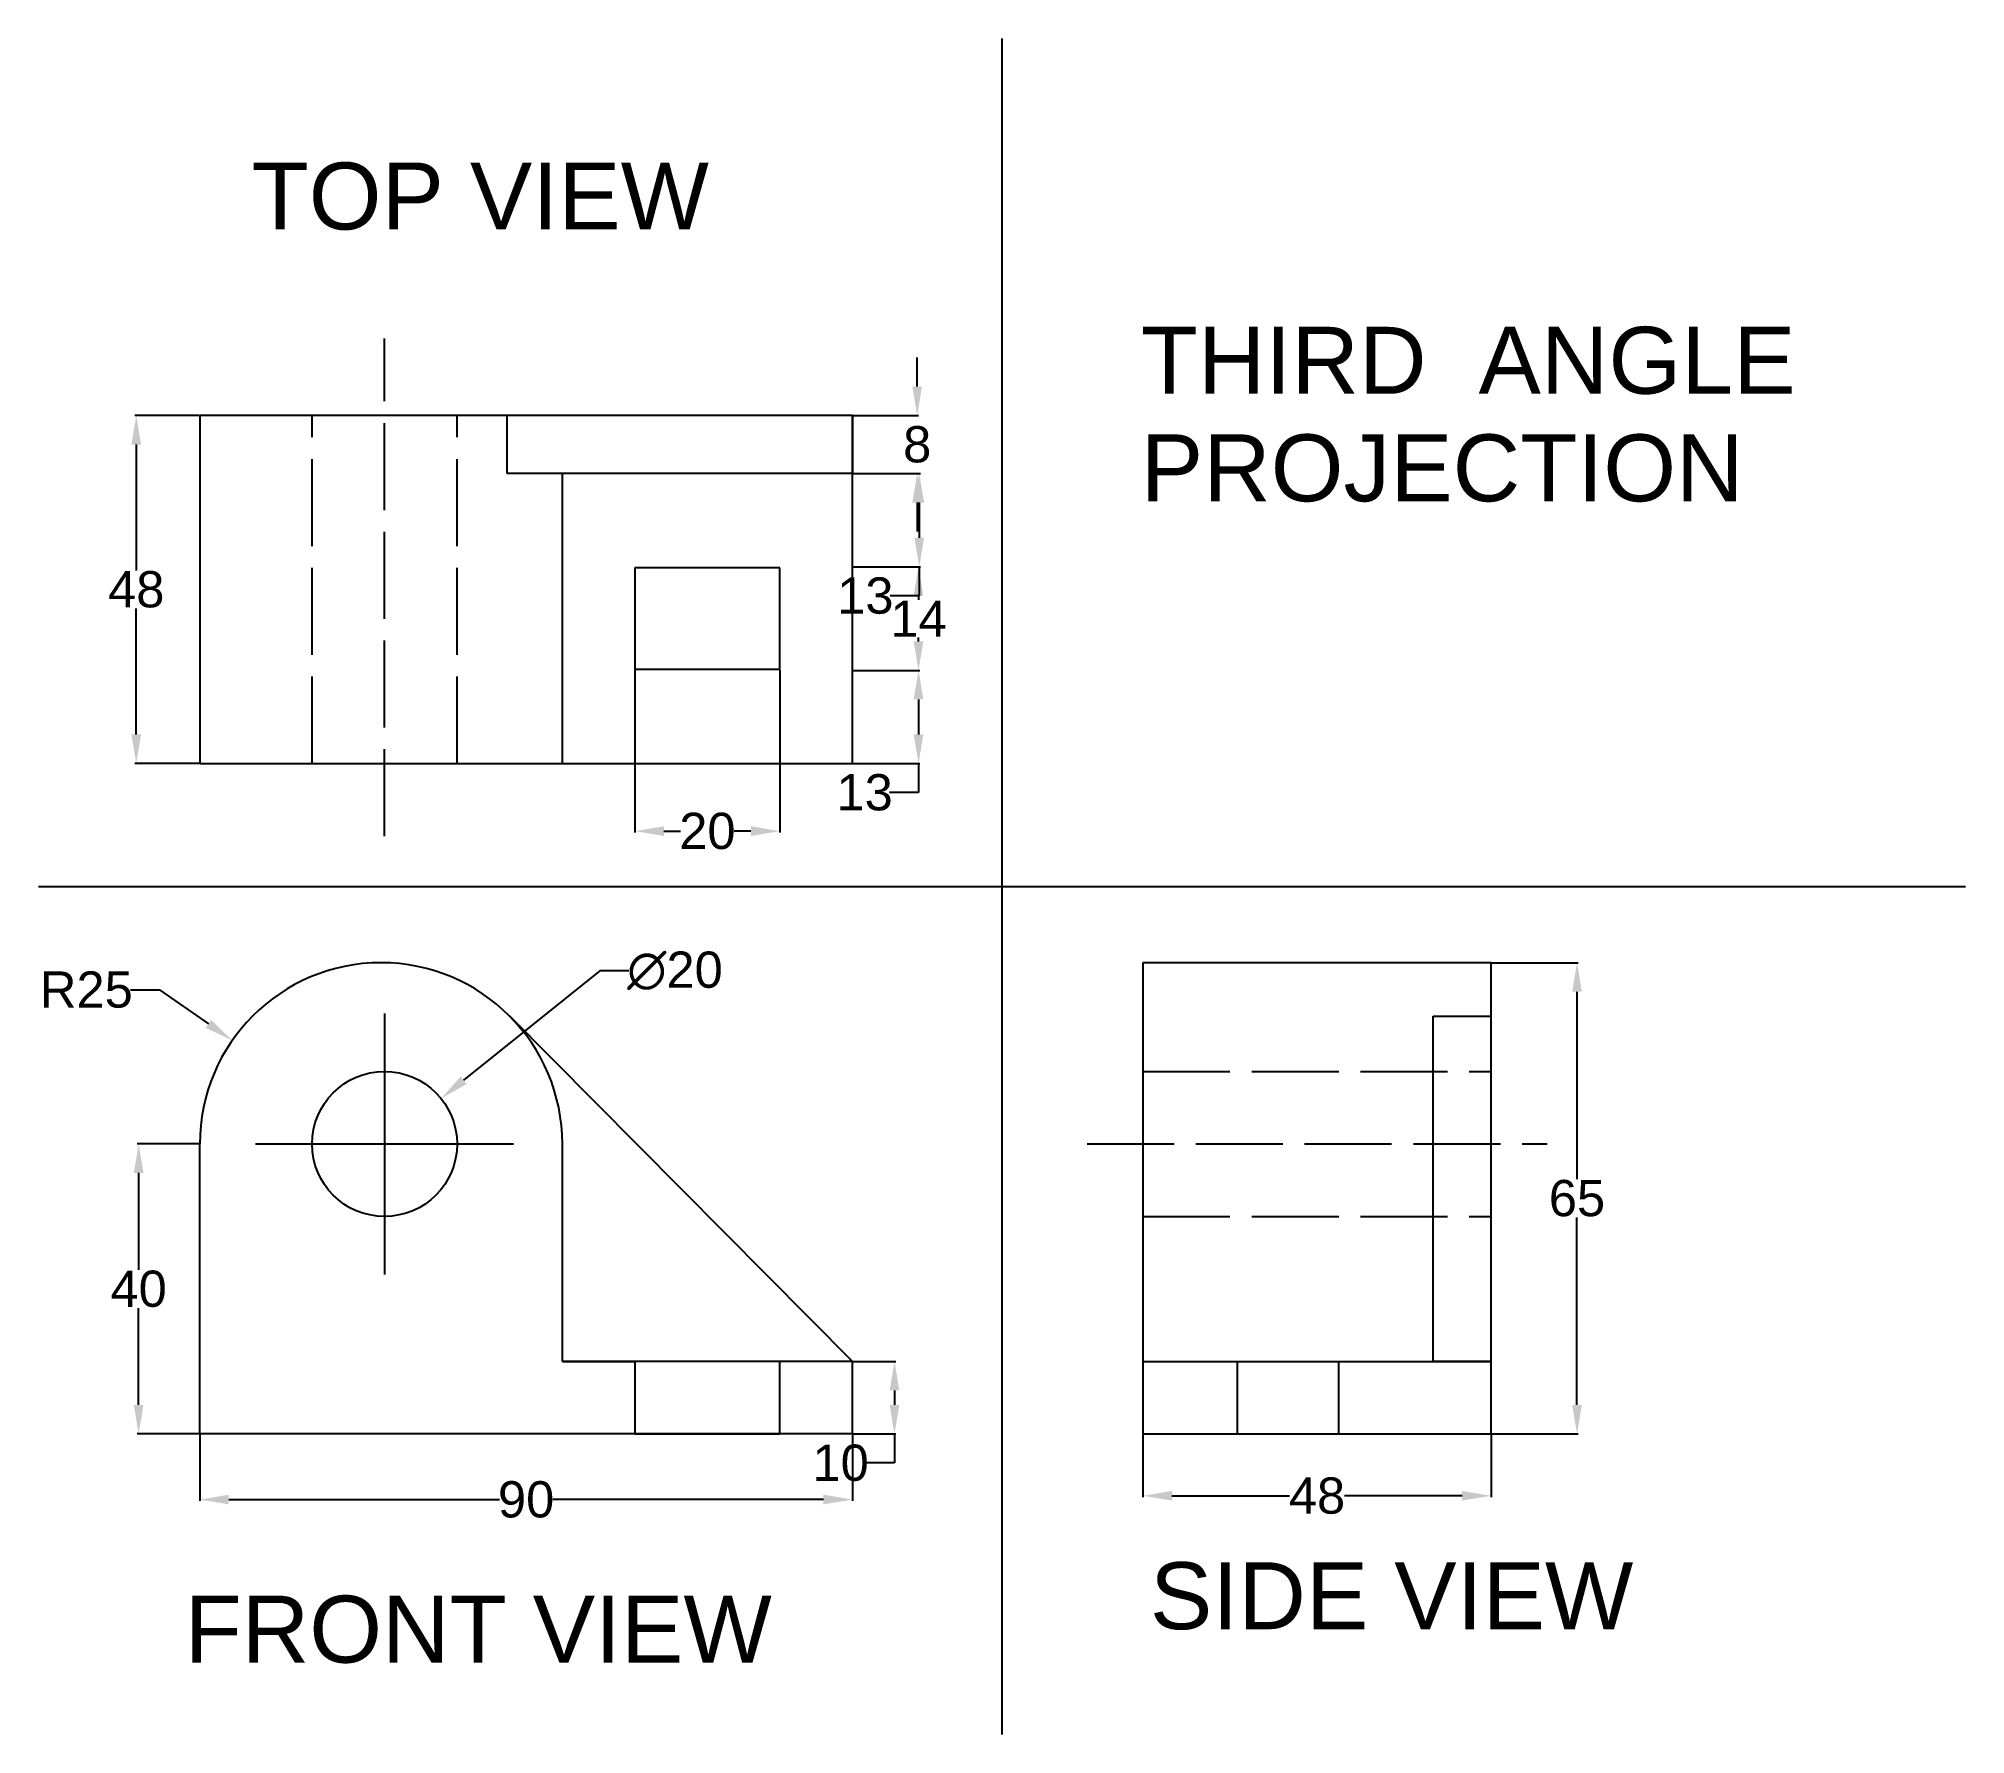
# Model space of a CAD drawing. Header units: inches. Extents: x 1 to 24615, y 89 to 15235.
# Drawn here: x 1.2 to 266.9, y 89.3 to 323.2 of the extents above.
import ezdxf

# ---------------------------------------------------------------- set-up
doc = ezdxf.new("R2010")
doc.units = ezdxf.units.IN
doc.header["$MEASUREMENT"] = 0
doc.linetypes.add('ACAD_ISO02W100', pattern=[15, 12, -3])
doc.styles.get("Standard").update_dxf_attribs({"font": 'arial.ttf'})
doc.dimstyles.get("Standard").update_dxf_attribs({"dimtxt": 5, "dimasz": 4, "dimexe": 0.18, "dimexo": 0.0625, "dimgap": 0.09, "dimtad": 0, "dimtih": 1, "dimtoh": 1, "dimdec": 0, "dimzin": 0, "dimdsep": 46, "dimtxsty": 'Standard', "dimcen": 0.09, "dimadec": 0, "dimazin": 0, "dimtfac": 1, "dimtdec": 0, "dimtofl": 0, "dimtmove": 0, "dimatfit": 3, "dimfxl": 1, "dimtolj": 1, "dimtzin": 0, "dimarcsym": 0})

# ---------------------------------------------------------------- blocks, each defined once
blk = doc.blocks.new('*D18')
at = {"color": 0, "lineweight": -2, "transparency": 16777216}
for p, q in [((23.33, 170.77), (14.78, 170.77)), ((14.96, 166.77), (14.96, 153.42)), ((14.96, 134.77), (14.96, 148.13)), ((23.33, 130.77), (14.78, 130.77))]:
    blk.add_line(p, q, dxfattribs=at)
at = {"color": 0, "transparency": 16777216}
for points in [[(14.3, 166.77), (15.63, 166.77), (14.96, 170.77)], [(14.3, 134.77), (15.63, 134.77), (14.96, 130.77)]]:
    blk.add_solid(points, dxfattribs=at)
at = {"layer": 'Defpoints', "color": 0, "transparency": 16777216}
for p in [(23.39, 170.77), (14.96, 130.77), (23.39, 130.77)]:
    blk.add_point(p, dxfattribs=at)
at = {"color": 0, "transparency": 16777216, "insert": (14.96, 150.77), "char_height": 5, "attachment_point": 5}
blk.add_mtext('\\A1;40', dxfattribs=at)
blk = doc.blocks.new('*D19')
at = {"color": 0, "lineweight": -2, "transparency": 16777216}
for p, q in [((23.39, 130.71), (23.39, 121.54)), ((113.39, 130.71), (113.39, 121.54)), ((27.39, 121.72), (64.73, 121.72)), ((109.39, 121.72), (72.06, 121.72))]:
    blk.add_line(p, q, dxfattribs=at)
at = {"color": 0, "transparency": 16777216}
for points in [[(27.39, 122.39), (27.39, 121.06), (23.39, 121.72)], [(109.39, 122.39), (109.39, 121.06), (113.39, 121.72)]]:
    blk.add_solid(points, dxfattribs=at)
at = {"layer": 'Defpoints', "color": 0, "transparency": 16777216}
for p in [(23.39, 130.77), (113.39, 130.77), (113.39, 121.72)]:
    blk.add_point(p, dxfattribs=at)
at = {"color": 0, "transparency": 16777216, "insert": (68.39, 121.72), "char_height": 5, "attachment_point": 5}
blk.add_mtext('\\A1;90', dxfattribs=at)
blk = doc.blocks.new('*D20')
at = {"color": 0, "lineweight": -2, "transparency": 16777216}
for p, q in [((113.46, 140.77), (119.37, 140.77)), ((119.19, 136.77), (119.19, 134.77)), ((113.46, 130.77), (119.37, 130.77)), ((119.19, 130.77), (119.19, 126.77)), ((119.19, 126.77), (115.19, 126.77))]:
    blk.add_line(p, q, dxfattribs=at)
at = {"color": 0, "transparency": 16777216}
for points in [[(118.52, 136.77), (119.86, 136.77), (119.19, 140.77)], [(118.52, 134.77), (119.86, 134.77), (119.19, 130.77)]]:
    blk.add_solid(points, dxfattribs=at)
at = {"layer": 'Defpoints', "color": 0, "transparency": 16777216}
for p in [(113.39, 140.77), (113.39, 130.77), (119.19, 130.77)]:
    blk.add_point(p, dxfattribs=at)
at = {"color": 0, "transparency": 16777216, "insert": (111.76, 126.77), "char_height": 5, "attachment_point": 5}
blk.add_mtext('\\A1;10', dxfattribs=at)
blk = doc.blocks.new('*D21')
at = {"color": 0, "lineweight": -2, "transparency": 16777216}
for p, q in [((78.54, 194.65), (59.78, 179.55)), ((82.54, 194.65), (78.54, 194.65)), ((48.78, 170.77), (48.96, 170.77)), ((48.87, 170.68), (48.87, 170.86))]:
    blk.add_line(p, q, dxfattribs=at)
at = {"color": 0, "transparency": 16777216}
blk.add_solid([(59.36, 180.07), (60.2, 179.03), (56.66, 177.04)], dxfattribs=at)
at = {"layer": 'Defpoints', "color": 0, "transparency": 16777216}
for p in [(56.66, 177.04), (41.08, 164.51)]:
    blk.add_point(p, dxfattribs=at)
at = {"color": 0, "transparency": 16777216, "insert": (88.92, 194.65), "char_height": 5, "attachment_point": 5}
blk.add_mtext('\\A1;∅20', dxfattribs=at)
blk = doc.blocks.new('*D15')
at = {"color": 0, "lineweight": -2, "transparency": 16777216}
for p, q in [((13.83, 192.04), (17.83, 192.04)), ((17.83, 192.04), (24.59, 187.34)), ((48.3, 170.77), (48.48, 170.77)), ((48.39, 170.68), (48.39, 170.86))]:
    blk.add_line(p, q, dxfattribs=at)
at = {"color": 0, "transparency": 16777216}
blk.add_solid([(24.97, 187.88), (24.21, 186.79), (27.87, 185.05)], dxfattribs=at)
at = {"layer": 'Defpoints', "color": 0, "transparency": 16777216}
for p in [(27.87, 185.05), (48.39, 170.77)]:
    blk.add_point(p, dxfattribs=at)
at = {"color": 0, "transparency": 16777216, "insert": (7.75, 192.04), "char_height": 5, "attachment_point": 5}
blk.add_mtext('\\A1;R25', dxfattribs=at)
blk = doc.blocks.new('*D22')
at = {"color": 0, "lineweight": -2, "transparency": 16777216}
for p, q in [((153.45, 130.71), (153.45, 122.06)), ((201.45, 130.71), (201.45, 122.06)), ((157.45, 122.24), (173.68, 122.24)), ((197.45, 122.24), (181.23, 122.24))]:
    blk.add_line(p, q, dxfattribs=at)
at = {"color": 0, "transparency": 16777216}
for points in [[(157.45, 122.91), (157.45, 121.58), (153.45, 122.24)], [(197.45, 122.91), (197.45, 121.58), (201.45, 122.24)]]:
    blk.add_solid(points, dxfattribs=at)
at = {"layer": 'Defpoints', "color": 0, "transparency": 16777216}
for p in [(153.45, 130.77), (201.45, 130.77), (201.45, 122.24)]:
    blk.add_point(p, dxfattribs=at)
at = {"color": 0, "transparency": 16777216, "insert": (177.45, 122.24), "char_height": 5, "attachment_point": 5}
blk.add_mtext('\\A1;48', dxfattribs=at)
blk = doc.blocks.new('*D23')
at = {"color": 0, "lineweight": -2, "transparency": 16777216}
for p, q in [((83.39, 236.19), (83.39, 213.74)), ((103.39, 236.19), (103.39, 213.74)), ((87.39, 213.92), (89.69, 213.92)), ((99.39, 213.92), (97.1, 213.92))]:
    blk.add_line(p, q, dxfattribs=at)
at = {"color": 0, "transparency": 16777216}
for points in [[(87.39, 214.59), (87.39, 213.25), (83.39, 213.92)], [(99.39, 214.59), (99.39, 213.25), (103.39, 213.92)]]:
    blk.add_solid(points, dxfattribs=at)
at = {"layer": 'Defpoints', "color": 0, "transparency": 16777216}
for p in [(83.39, 236.25), (103.39, 236.25), (103.39, 213.92)]:
    blk.add_point(p, dxfattribs=at)
at = {"color": 0, "transparency": 16777216, "insert": (93.39, 213.92), "char_height": 5, "attachment_point": 5}
blk.add_mtext('\\A1;20', dxfattribs=at)
blk = doc.blocks.new('*D24')
at = {"color": 0, "lineweight": -2, "transparency": 16777216}
for p, q in [((122.32, 275.25), (122.32, 279.25)), ((113.46, 271.25), (122.5, 271.25)), ((113.46, 263.25), (122.5, 263.25)), ((122.32, 259.25), (122.32, 255.25))]:
    blk.add_line(p, q, dxfattribs=at)
at = {"color": 0, "transparency": 16777216}
for points in [[(121.65, 275.25), (122.98, 275.25), (122.32, 271.25)], [(121.65, 259.25), (122.98, 259.25), (122.32, 263.25)]]:
    blk.add_solid(points, dxfattribs=at)
at = {"layer": 'Defpoints', "color": 0, "transparency": 16777216}
for p in [(113.39, 271.25), (113.39, 263.25), (122.32, 263.25)]:
    blk.add_point(p, dxfattribs=at)
at = {"color": 0, "transparency": 16777216, "insert": (122.32, 267.25), "char_height": 5, "attachment_point": 5}
blk.add_mtext('\\A1;8', dxfattribs=at)
blk = doc.blocks.new('*D16')
at = {"color": 0, "lineweight": -2, "transparency": 16777216}
for p, q in [((113.46, 263.25), (122.78, 263.25)), ((122.6, 259.25), (122.6, 254.38)), ((113.46, 250.38), (122.78, 250.38)), ((122.6, 250.38), (122.6, 246.38)), ((122.6, 246.38), (118.6, 246.38))]:
    blk.add_line(p, q, dxfattribs=at)
at = {"color": 0, "transparency": 16777216}
for points in [[(121.94, 259.25), (123.27, 259.25), (122.6, 263.25)], [(121.94, 254.38), (123.27, 254.38), (122.6, 250.38)]]:
    blk.add_solid(points, dxfattribs=at)
at = {"layer": 'Defpoints', "color": 0, "transparency": 16777216}
for p in [(113.39, 263.25), (113.39, 250.38), (122.6, 250.38)]:
    blk.add_point(p, dxfattribs=at)
at = {"color": 0, "transparency": 16777216, "insert": (115.17, 246.38), "char_height": 5, "attachment_point": 5}
blk.add_mtext('\\A1;13', dxfattribs=at)
blk = doc.blocks.new('*D17')
at = {"color": 0, "lineweight": -2, "transparency": 16777216}
for p, q in [((113.46, 250.38), (122.68, 250.38)), ((122.5, 246.38), (122.5, 245.83)), ((122.5, 240.09), (122.5, 240.63)), ((113.46, 236.09), (122.68, 236.09))]:
    blk.add_line(p, q, dxfattribs=at)
at = {"color": 0, "transparency": 16777216}
for points in [[(121.83, 246.38), (123.17, 246.38), (122.5, 250.38)], [(121.83, 240.09), (123.17, 240.09), (122.5, 236.09)]]:
    blk.add_solid(points, dxfattribs=at)
at = {"layer": 'Defpoints', "color": 0, "transparency": 16777216}
for p in [(113.39, 250.38), (113.39, 236.09), (122.5, 236.09)]:
    blk.add_point(p, dxfattribs=at)
at = {"color": 0, "transparency": 16777216, "insert": (122.5, 243.23), "char_height": 5, "attachment_point": 5}
blk.add_mtext('\\A1;14', dxfattribs=at)
blk = doc.blocks.new('*D25')
at = {"color": 0, "lineweight": -2, "transparency": 16777216}
for p, q in [((113.46, 236.09), (122.68, 236.09)), ((122.5, 232.09), (122.5, 227.25)), ((113.46, 223.25), (122.68, 223.25)), ((122.5, 223.25), (122.5, 219.25)), ((122.5, 219.25), (118.5, 219.25))]:
    blk.add_line(p, q, dxfattribs=at)
at = {"color": 0, "transparency": 16777216}
for points in [[(121.83, 232.09), (123.17, 232.09), (122.5, 236.09)], [(121.83, 227.25), (123.17, 227.25), (122.5, 223.25)]]:
    blk.add_solid(points, dxfattribs=at)
at = {"layer": 'Defpoints', "color": 0, "transparency": 16777216}
for p in [(113.39, 236.09), (113.39, 223.25), (122.5, 223.25)]:
    blk.add_point(p, dxfattribs=at)
at = {"color": 0, "transparency": 16777216, "insert": (115.07, 219.25), "char_height": 5, "attachment_point": 5}
blk.add_mtext('\\A1;13', dxfattribs=at)
blk = doc.blocks.new('*D26')
at = {"color": 0, "lineweight": -2, "transparency": 16777216}
for p, q in [((23.33, 271.25), (14.45, 271.25)), ((14.63, 267.25), (14.63, 249.89)), ((14.63, 227.25), (14.63, 244.61)), ((23.33, 223.25), (14.45, 223.25))]:
    blk.add_line(p, q, dxfattribs=at)
at = {"color": 0, "transparency": 16777216}
for points in [[(13.96, 267.25), (15.3, 267.25), (14.63, 271.25)], [(13.96, 227.25), (15.3, 227.25), (14.63, 223.25)]]:
    blk.add_solid(points, dxfattribs=at)
at = {"layer": 'Defpoints', "color": 0, "transparency": 16777216}
for p in [(23.39, 271.25), (14.63, 223.25), (23.39, 223.25)]:
    blk.add_point(p, dxfattribs=at)
at = {"color": 0, "transparency": 16777216, "insert": (14.63, 247.25), "char_height": 5, "attachment_point": 5}
blk.add_mtext('\\A1;48', dxfattribs=at)
blk = doc.blocks.new('*D27')
at = {"color": 0, "lineweight": -2, "transparency": 16777216}
for p, q in [((201.52, 195.77), (213.48, 195.77)), ((213.3, 191.77), (213.3, 165.92)), ((213.3, 134.77), (213.3, 160.63)), ((201.52, 130.77), (213.48, 130.77))]:
    blk.add_line(p, q, dxfattribs=at)
at = {"color": 0, "transparency": 16777216}
for points in [[(212.64, 191.77), (213.97, 191.77), (213.3, 195.77)], [(212.64, 134.77), (213.97, 134.77), (213.3, 130.77)]]:
    blk.add_solid(points, dxfattribs=at)
at = {"layer": 'Defpoints', "color": 0, "transparency": 16777216}
for p in [(201.45, 195.77), (201.45, 130.77), (213.3, 130.77)]:
    blk.add_point(p, dxfattribs=at)
at = {"color": 0, "transparency": 16777216, "insert": (213.3, 163.27), "char_height": 5, "attachment_point": 5}
blk.add_mtext('\\A1;65', dxfattribs=at)

msp = doc.modelspace()

# ---------------------------------------------------------------- linework, layer by layer
for p, q in [((134.01, 323.25), (134.01, 89.32)), ((113.39, 271.25), (23.39, 271.25)), ((23.39, 271.25), (23.39, 223.25)), ((65.78, 263.25), (65.78, 271.25)), ((113.39, 223.25), (113.39, 271.25)), ((113.39, 271.25), (113.39, 263.25)), ((113.39, 263.25), (65.78, 263.25)), ((73.39, 223.25), (73.39, 263.25)), ((103.39, 250.25), (83.39, 250.25)), ((83.39, 250.25), (83.39, 236.25)), ((103.39, 236.25), (103.39, 250.25)), ((73.39, 223.25), (73.39, 236.25)), ((83.39, 236.25), (103.39, 236.25)), ((23.39, 223.25), (113.39, 223.25)), ((1.16, 206.28), (266.87, 206.28)), ((201.45, 195.77), (153.45, 195.77)), ((153.45, 195.77), (153.45, 130.77)), ((201.45, 130.77), (201.45, 195.77)), ((48.87, 188.77), (48.87, 152.78)), ((113.39, 140.77), (66.14, 188.39)), ((193.45, 140.77), (193.45, 188.38)), ((193.45, 188.38), (201.45, 188.38)), ((23.39, 130.77), (23.39, 170.77)), ((31.08, 170.77), (66.67, 170.77)), ((73.39, 140.77), (73.39, 170.77)), ((113.39, 140.77), (73.39, 140.77)), ((73.39, 140.77), (83.39, 140.77)), ((83.39, 140.77), (83.39, 130.77)), ((103.39, 130.77), (103.39, 140.77)), ((113.39, 130.77), (113.39, 140.77)), ((153.45, 140.77), (201.45, 140.77)), ((153.45, 140.77), (166.45, 140.77)), ((166.45, 140.77), (166.45, 130.77)), ((180.45, 130.77), (180.45, 140.77)), ((201.45, 140.77), (193.45, 140.77)), ((113.39, 130.77), (23.39, 130.77)), ((83.39, 130.77), (103.39, 130.77)), ((153.45, 130.77), (201.45, 130.77)), ((166.45, 130.77), (180.45, 130.77))]:
    msp.add_line(p, q)
at = {"color": 6, "linetype": 'ACAD_ISO02W100'}
for p, q in [((48.87, 213.21), (48.87, 281.89)), ((38.87, 223.25), (38.87, 271.25)), ((58.87, 223.25), (58.87, 271.25)), ((153.45, 180.77), (201.45, 180.77)), ((145.74, 170.77), (209.2, 170.77)), ((153.45, 160.77), (201.45, 160.77))]:
    msp.add_line(p, q, dxfattribs=at)
msp.add_circle((48.87, 170.77), 10)
msp.add_arc((48.39, 170.77), 25, 0, 180)

# ---------------------------------------------------------------- texts
for s, height, p in [('TOP VIEW', 9.234, (30.54, 296.91)), ('THIRD  ANGLE', 9.2336, (153.15, 274.25)), ('PROJECTION', 9.234, (153.15, 259.41)), ('SIDE VIEW', 9.234, (154.41, 103.84)), ('FRONT VIEW', 9.234, (21.3, 99.23))]:
    msp.add_text(s, height=height).set_placement(p)

# ---------------------------------------------------------------- dimensions: what is measured, and where the dimension line sits
for base, p1, p2, picture, middle in [((122.32, 263.25), (113.39, 271.25), (113.39, 263.25), '*D24', (122.32, 267.25)), ((14.63, 223.25), (23.39, 271.25), (23.39, 223.25), '*D26', (14.63, 247.25)), ((122.6, 250.38), (113.39, 263.25), (113.39, 250.38), '*D16', (115.17, 246.38)), ((122.5, 236.09), (113.39, 250.38), (113.39, 236.09), '*D17', (122.5, 243.23)), ((122.5, 223.25), (113.39, 236.09), (113.39, 223.25), '*D25', (115.07, 219.25)), ((213.3, 130.77), (201.45, 195.77), (201.45, 130.77), '*D27', (213.3, 163.27)), ((14.96, 130.77), (23.39, 170.77), (23.39, 130.77), '*D18', (14.96, 150.77)), ((119.19, 130.77), (113.39, 140.77), (113.39, 130.77), '*D20', (111.76, 126.77))]:
    dim = msp.add_linear_dim(base=base, p1=p1, p2=p2, angle=90, dimstyle='Standard')
    dim.commit()
    dim.dimension.update_dxf_attribs({"geometry": picture, "text_midpoint": middle})
for base, p1, p2, picture, middle in [((103.39, 213.92), (83.39, 236.25), (103.39, 236.25), '*D23', (93.39, 213.92)), ((113.39, 121.72), (23.39, 130.77), (113.39, 130.77), '*D19', (68.39, 121.72)), ((201.45, 122.24), (153.45, 130.77), (201.45, 130.77), '*D22', (177.45, 122.24))]:
    dim = msp.add_linear_dim(base=base, p1=p1, p2=p2, dimstyle='Standard')
    dim.commit()
    dim.dimension.update_dxf_attribs({"geometry": picture, "text_midpoint": middle})
dim = msp.add_diameter_dim_2p(p1=(41.08, 164.51), p2=(56.66, 177.04), dimstyle='Standard')
dim.commit()
dim.dimension.update_dxf_attribs({"geometry": '*D21', "text_midpoint": (88.92, 194.65), "dimtype": 163})
dim = msp.add_radius_dim(center=(48.39, 170.77), mpoint=(27.87, 185.05), dimstyle='Standard')
dim.commit()
dim.dimension.update_dxf_attribs({"geometry": '*D15', "text_midpoint": (7.75, 192.04), "dimtype": 164})

doc.saveas('drawing.dxf')
